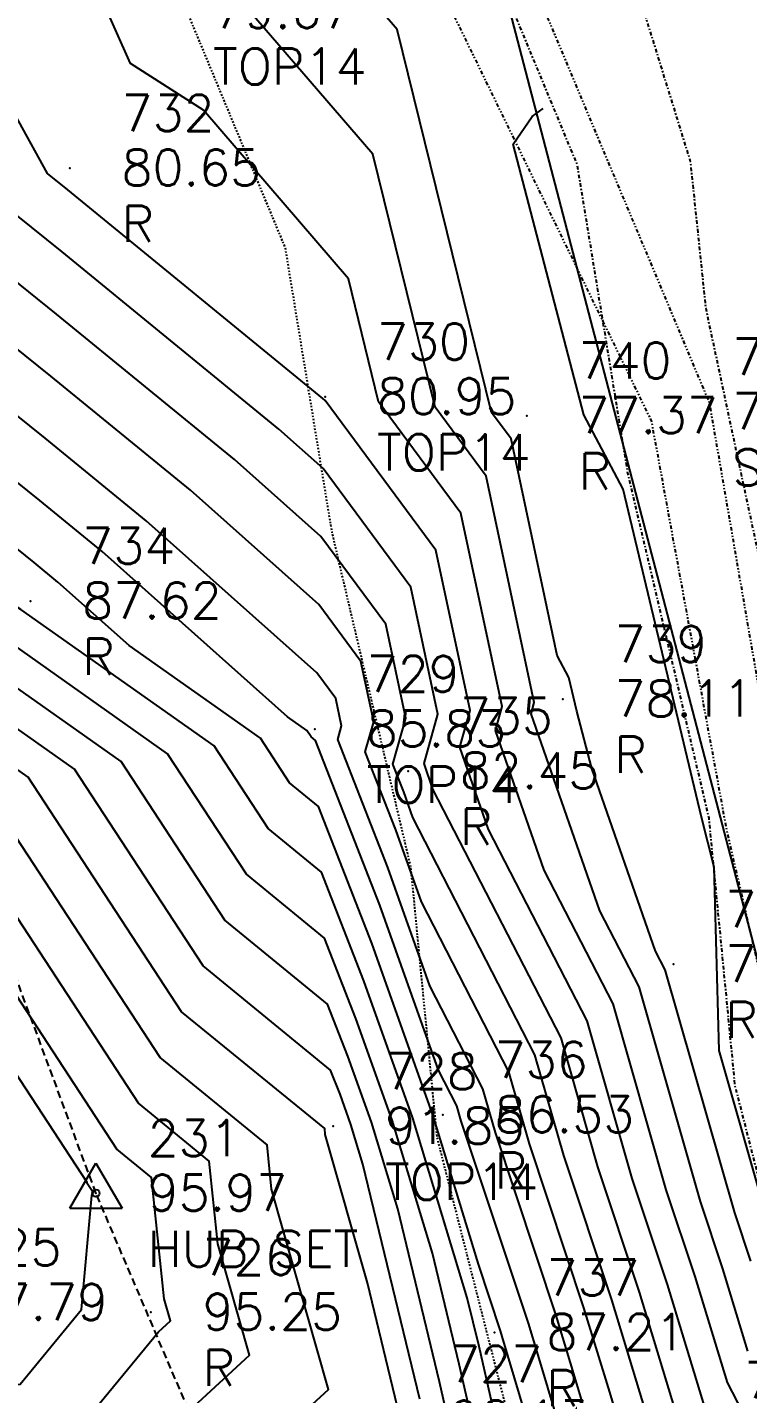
# Model space of a CAD drawing. Header units: feet. Extents: x 1023941 to 1026768, y 90264 to 94497.
# Drawn here: x 1025970.9 to 1026018.6, y 92960.6 to 93051.3 of the extents above; entities that cross this region are included whole.
import ezdxf

# ---------------------------------------------------------------- set-up
doc = ezdxf.new("R2010")
doc.units = ezdxf.units.FT
doc.header["$MEASUREMENT"] = 0
for name, pattern in [('BORDER4', [0.4375, 0.125, -0.0625, 0.125, -0.0625, 0, -0.0625]), ('DASHDOT2', [0.5, 0.25, -0.11875, 0.0125, -0.11875]), ('DASHED', [0.75, 0.5, -0.25]), ('DIVIDE2', [0.625, 0.25, -0.1175, 0.01125, -0.1175, 0.01125, -0.1175])]:
    doc.linetypes.add(name, pattern=pattern)
for name, color, linetype in [('DESC', 2, 'Continuous'), ('E1WFL-DIG', 4, 'DASHDOT2'), ('E2BDL', 5, 'Continuous'), ('E6SLL', 10, 'DIVIDE2'), ('E6TOS', 9, 'Continuous'), ('E6TOS-R', 9, 'Continuous'), ('E6WBL', 2, 'BORDER4'), ('ELEV', 9, 'Continuous'), ('F1-E1COL', 11, 'Continuous'), ('F1-E6COL', 9, 'Continuous'), ('PNTS', 2, 'Continuous'), ('W6TOS', 10, 'Continuous'), ('W6TVL', 10, 'DASHED'), ('W7TVS', 10, 'Continuous')]:
    doc.layers.add(name, color=color, linetype=linetype)
doc.styles.add('S6', font='SIMPLEX', dxfattribs={"height": 0.083333})

# ---------------------------------------------------------------- blocks, each defined once
blk = doc.blocks.new('*U317')
at = {"layer": 'F1-E6COL', "elevation": 92, "flags": 128}
blk.add_lwpolyline([(1025995.565, 92959.032), (1025993.415, 92967.933), (1025990.614, 92977.789), (1025990.575, 92978.167), (1025981.085, 92985.931), (1025970.904, 93001.505), (1025963.662, 93006.622), (1025951.283, 93014.694), (1025951.104, 93014.804), (1025936.755, 93028.174), (1025936.599, 93028.363), (1025925.419, 93047.529), (1025923.541, 93049.729), (1025921.392, 93055.108)], dxfattribs=at)
blk = doc.blocks.new('*U316')
at = {"layer": 'F1-E6COL', "elevation": 93, "flags": 128}
blk.add_lwpolyline([(1025983.648, 92954.252), (1025990.829, 92960.863), (1025987.052, 92974.153), (1025986.749, 92977.086), (1025979.652, 92982.892), (1025967.821, 93000.989), (1025961.972, 93005.123), (1025951.972, 93011.642), (1025948.561, 93013.751), (1025936.327, 93025.15), (1025933.884, 93028.12), (1025924.776, 93043.733), (1025920.877, 93048.301), (1025916.415, 93059.47)], dxfattribs=at)
blk = doc.blocks.new('*U315')
at = {"layer": 'F1-E6COL', "elevation": 94, "flags": 128}
blk.add_lwpolyline([(1025981.599, 92959.467), (1025985.587, 92963.138), (1025983.49, 92970.518), (1025982.922, 92976.005), (1025978.219, 92979.853), (1025964.739, 93000.473), (1025960.281, 93003.623), (1025952.661, 93008.591), (1025946.018, 93012.699), (1025935.9, 93022.126), (1025931.168, 93027.877), (1025924.133, 93039.938), (1025918.212, 93046.874), (1025911.438, 93063.832)], dxfattribs=at)
blk = doc.blocks.new('*U311')
at = {"layer": 'F1-E1COL', "elevation": 90, "flags": 128}
blk.add_lwpolyline([(1026001.251, 92947.903), (1025998.191, 92961.37), (1025995.417, 92972.856), (1025993.675, 92978.589), (1025992.119, 92982.969), (1025990.768, 92986.431), (1025983.951, 92992.01), (1025977.069, 93002.536), (1025967.043, 93009.622), (1025960.159, 93014.11), (1025952.54, 93021.097), (1025950.674, 93022.835)], dxfattribs=at)
blk = doc.blocks.new('*U310')
at = {"layer": 'F1-E6COL', "elevation": 91, "flags": 128}
blk.add_lwpolyline([(1025996.878, 92960.201), (1025993.108, 92975.81), (1025992.307, 92978.447), (1025991.591, 92980.462), (1025990.97, 92982.055), (1025982.518, 92988.971), (1025973.986, 93002.02), (1025965.352, 93008.122), (1025955.575, 93014.497), (1025951.874, 93017.891), (1025939.3, 93029.603), (1025937.967, 93031.526), (1025926.22, 93051.106), (1025926.169, 93051.265), (1025926.048, 93051.506)], dxfattribs=at)
blk = doc.blocks.new('*U233')
at = {"layer": 'F1-E1COL', "elevation": 95, "flags": 128}
blk.add_lwpolyline([(1025944.161, 92967.823), (1025946.416, 92964.007), (1025950.033, 92960.752), (1025951.332, 92957.06), (1025958.565, 92958.056), (1025967.488, 92957.914), (1025974.206, 92958.168), (1025979.551, 92964.682), (1025980.345, 92965.413), (1025979.927, 92966.882), (1025979.096, 92974.924), (1025976.786, 92976.814), (1025961.656, 92999.957), (1025958.591, 93002.123), (1025953.35, 93005.54), (1025943.475, 93011.646), (1025935.472, 93019.102), (1025928.453, 93027.635), (1025923.49, 93036.142), (1025916.481, 93044.353), (1025919.174, 93024.908), (1025925.037, 93013.162), (1025929.449, 93003.203), (1025932.503, 92990.781), (1025936.313, 92981.77), (1025939.828, 92976.505)], close=True, dxfattribs=at)
blk = doc.blocks.new('*U229')
at = {"layer": 'F1-E6COL', "elevation": 96, "flags": 128}
blk.add_lwpolyline([(1025945.763, 92967.681), (1025947.405, 92964.902), (1025950.039, 92962.532), (1025950.984, 92959.844), (1025960.344, 92961.133), (1025966.064, 92961.042), (1025970.371, 92961.205), (1025974.445, 92966.17), (1025975.132, 92973.72), (1025975.208, 92973.93), (1025974.737, 92974.666), (1025974.822, 92974.587), (1025958.574, 92999.441), (1025956.9, 93000.623), (1025954.039, 93002.488), (1025940.932, 93010.593), (1025935.045, 93016.078), (1025925.737, 93027.392), (1025922.847, 93032.347), (1025918.765, 93037.129), (1025920.333, 93025.804), (1025927.368, 93011.708), (1025930.614, 93004.382), (1025934.049, 92990.408), (1025937.299, 92982.724), (1025941.089, 92977.045)], close=True, dxfattribs=at)
blk = doc.blocks.new('*U195')
at = {"layer": 'F1-E6COL', "elevation": 87, "flags": 128}
blk.add_lwpolyline([(1026006.381, 92950.885), (1026002.357, 92964.364), (1026002.243, 92964.738), (1026000.771, 92969.17), (1025997.78, 92979.014), (1025993.703, 92990.489), (1025990.165, 92999.56), (1025988.25, 93001.127), (1025986.316, 93004.084), (1025977.599, 93010.245), (1025972.884, 93014.451), (1025971.296, 93015.75), (1025967.727, 93018.621), (1025954.539, 93030.715), (1025950.098, 93034.851), (1025943.045, 93045.029), (1025937.675, 93053.98)], dxfattribs=at)
blk = doc.blocks.new('*U194')
at = {"layer": 'F1-E6COL', "elevation": 88, "flags": 128}
blk.add_lwpolyline([(1026001.68, 92959.909), (1026000.817, 92963.708), (1026000.034, 92966.949), (1025996.412, 92978.872), (1025993.175, 92987.983), (1025990.366, 92995.184), (1025986.817, 92998.088), (1025983.234, 93003.568), (1025970.424, 93012.622), (1025969.327, 93013.336), (1025953.872, 93027.509), (1025947.398, 93033.539), (1025941.775, 93041.653), (1025934.811, 93053.262)], dxfattribs=at)
blk = doc.blocks.new('*U193')
at = {"layer": 'F1-E6COL', "elevation": 89, "flags": 128}
blk.add_lwpolyline([(1026001.466, 92953.906), (1025999.504, 92962.539), (1025997.726, 92969.903), (1025995.044, 92978.73), (1025992.647, 92985.476), (1025990.567, 92990.807), (1025985.384, 92995.049), (1025980.151, 93003.052), (1025968.733, 93011.122), (1025964.743, 93013.723), (1025953.206, 93024.303), (1025944.699, 93032.227), (1025940.506, 93038.278), (1025931.947, 93052.543)], dxfattribs=at)
blk = doc.blocks.new('*U184')
at = {"layer": 'F1-E6COL', "elevation": 82, "flags": 128}
blk.add_lwpolyline([(1026019.555, 92944.769), (1026018.11, 92946.563), (1026017.014, 92948.816), (1026015.003, 92955.644), (1026014.47, 92957.402), (1026014.231, 92958.202), (1026011.461, 92967.317), (1026008.701, 92975.625), (1026006.252, 92984.197), (1025997.754, 93000.708), (1025997.163, 93002.397), (1025998.085, 93005.676), (1025996.29, 93014.105), (1025990.466, 93021.987), (1025987.529, 93024.607), (1025973.165, 93036.359), (1025967.942, 93040.56), (1025960.836, 93053.465)], dxfattribs=at)
blk = doc.blocks.new('*U138')
at = {"layer": 'F1-E6COL', "elevation": 77, "flags": 128}
blk.add_lwpolyline([(1026034.742, 92908.172), (1026033.193, 92917.757), (1026032.983, 92918.471), (1026031.236, 92924.502), (1026031.128, 92925.379), (1026030.579, 92933.506), (1026029.747, 92937.813), (1026028.791, 92949.183), (1026028.475, 92949.575), (1026024.162, 92958.447), (1026023.87, 92960.23), (1026024.269, 92962.092), (1026021.39, 92967.552), (1026020.678, 92969.897), (1026020.041, 92971.814), (1026016.744, 92983.354), (1026016.414, 92995.53), (1026015.559, 92998.844), (1026010.382, 93020.617), (1026007.767, 93025.551), (1026003.081, 93043.506), (1026004.34, 93045.341), (1026005.068, 93045.871)], dxfattribs=at)
blk = doc.blocks.new('*U132')
at = {"layer": 'F1-E6COL', "elevation": 78, "flags": 128}
blk.add_lwpolyline([(1026018.834, 92969.381), (1026017.773, 92972.576), (1026013.163, 92988.712), (1026012.528, 92989.946), (1026008.287, 93002.076), (1026007.307, 93005.874), (1026006.775, 93008.109), (1026005.995, 93009.582), (1026002.937, 93023.945), (1026001.635, 93025.708), (1025995.389, 93051.128), (1025991.569, 93055.575), (1025990.836, 93057.877), (1025990.189, 93058.651), (1025986.591, 93066.185), (1025981.917, 93076.488), (1025981.416, 93078.195), (1025980.266, 93091.139), (1025977.809, 93096.56)], dxfattribs=at)
blk = doc.blocks.new('*U123')
at = {"layer": 'F1-E6COL', "elevation": 79, "flags": 128}
blk.add_lwpolyline([(1026018.654, 92963.394), (1026016.991, 92968.865), (1026015.505, 92973.338), (1026011.435, 92987.583), (1026008.834, 92992.636), (1026004.266, 93005.702), (1026004.476, 93006.45), (1026001.276, 93021.485), (1025997.895, 93026.06), (1025993.768, 93042.854), (1025984.491, 93053.654), (1025984.197, 93054.579), (1025976.534, 93063.742), (1025973.683, 93069.712), (1025970.685, 93087.616), (1025970.125, 93093.918), (1025967.557, 93099.583), (1025967.593, 93128.397)], dxfattribs=at)
blk = doc.blocks.new('*U116')
at = {"layer": 'F1-E1COL', "elevation": 80, "flags": 128}
blk.add_lwpolyline([(1026029.966, 92909.207), (1026026.844, 92919.779), (1026025.969, 92922.8), (1026025.286, 92928.314), (1026024.3, 92932.75), (1026023.954, 92938.149), (1026023.249, 92946.534), (1026022.256, 92947.768), (1026019.648, 92953.132), (1026018.108, 92958.361), (1026018.32, 92959.352), (1026017.285, 92961.315), (1026015.148, 92968.349), (1026013.237, 92974.1), (1026009.707, 92986.454), (1026005.141, 92995.327), (1026001.898, 93004.601), (1026002.346, 93006.192), (1025999.614, 93019.025), (1025994.155, 93026.413), (1025992.148, 93034.579), (1025982.542, 93045.762), (1025977.701, 93048.858), (1025975.607, 93053.563)], dxfattribs=at)
blk = doc.blocks.new('*U107')
at = {"layer": 'F1-E6COL', "elevation": 81, "flags": 128}
blk.add_lwpolyline([(1026020.183, 92947.165), (1026018.331, 92950.974), (1026016.251, 92958.036), (1026016.337, 92958.438), (1026015.917, 92959.236), (1026013.304, 92967.833), (1026010.969, 92974.863), (1026007.98, 92985.325), (1026001.447, 92998.017), (1025999.531, 93003.499), (1026000.215, 93005.934), (1025997.952, 93016.565), (1025990.606, 93026.506), (1025990.458, 93026.638), (1025973.538, 93040.481), (1025972.185, 93041.57), (1025962.556, 93059.058)], dxfattribs=at)
blk = doc.blocks.new('*U100')
at = {"layer": 'F1-E6COL', "elevation": 83, "flags": 128}
blk.add_lwpolyline([(1026020.699, 92921.117), (1026018.597, 92930.569), (1026017.859, 92942.078), (1026017.707, 92943.886), (1026016.036, 92945.96), (1026015.697, 92946.658), (1026015.074, 92948.773), (1026012.852, 92956.098), (1026011.856, 92959.434), (1026009.617, 92966.801), (1026006.433, 92976.387), (1026004.524, 92983.068), (1025996.422, 92998.81), (1025995.815, 93000.517), (1025995.095, 93002.363), (1025995.954, 93005.418), (1025994.629, 93011.645), (1025990.326, 93017.468), (1025984.6, 93022.576), (1025972.791, 93032.237), (1025963.699, 93039.55), (1025959.116, 93047.873), (1025950.928, 93057.093)], dxfattribs=at)
blk = doc.blocks.new('*U99')
at = {"layer": 'F1-E6COL', "elevation": 84, "flags": 128}
blk.add_lwpolyline([(1026018.981, 92915.851), (1026018.342, 92922.442), (1026016.696, 92929.843), (1026015.89, 92942.409), (1026015.772, 92943.256), (1026013.971, 92945.774), (1026011.234, 92954.795), (1026009.481, 92960.667), (1026007.774, 92966.285), (1026004.165, 92977.149), (1026002.796, 92981.939), (1025996.987, 92993.226), (1025995.287, 92998.01), (1025993.269, 93003.185), (1025993.824, 93005.16), (1025992.967, 93009.186), (1025990.186, 93012.949), (1025981.671, 93020.545), (1025972.417, 93028.115), (1025959.456, 93038.541), (1025957.397, 93042.28), (1025950.019, 93050.588), (1025946.853, 93055.156)], dxfattribs=at)
blk = doc.blocks.new('*U98')
at = {"layer": 'F1-E1COL', "elevation": 85, "flags": 128}
blk.add_lwpolyline([(1026017.26, 92910.554), (1026015.976, 92923.806), (1026014.795, 92929.116), (1026014.217, 92938.132), (1026013.422, 92943.814), (1026011.912, 92945.926), (1026009.617, 92953.492), (1026007.107, 92961.899), (1026005.93, 92965.77), (1026001.896, 92977.911), (1026001.068, 92980.81), (1025997.552, 92987.642), (1025994.759, 92995.503), (1025991.442, 93004.008), (1025991.693, 93004.903), (1025991.305, 93006.726), (1025990.045, 93008.43), (1025978.742, 93018.514), (1025972.044, 93023.994), (1025956.983, 93036.108), (1025955.871, 93037.127), (1025955.497, 93037.476), (1025945.584, 93051.781)], dxfattribs=at)
blk = doc.blocks.new('*U97')
at = {"layer": 'F1-E6COL', "elevation": 86, "flags": 128}
blk.add_lwpolyline([(1026007.999, 92952.188), (1026004.732, 92963.131), (1026004.087, 92965.254), (1025999.628, 92978.673), (1025999.34, 92979.682), (1025998.117, 92982.058), (1025994.231, 92992.996), (1025989.964, 93003.936), (1025989.683, 93004.166), (1025989.399, 93004.6), (1025988.119, 93005.505), (1025975.813, 93016.483), (1025971.67, 93019.872), (1025962.355, 93027.364), (1025955.205, 93033.921), (1025952.797, 93036.164), (1025944.314, 93048.405), (1025940.538, 93054.699)], dxfattribs=at)
blk = doc.blocks.new('POINT')
blk.add_point((0, 0))
at = {"layer": 'DESC', "style": 'S6'}
blk.add_attdef('DESC', (0.1191, -0.1698), '', height=0.0833, dxfattribs=at)
at = {"layer": 'ELEV', "style": 'S6'}
blk.add_attdef('ELEV', (0.1191, -0.0403), '', height=0.0833, dxfattribs=at)
at = {"layer": 'PNTS', "style": 'S6'}
blk.add_attdef('POINT', (0.1191, 0.0855), '', height=0.0833, dxfattribs=at)
blk = doc.blocks.new('HUB')
for p, q in [((-0.0433, -0.025), (0, 0.05)), ((0, 0.05), (0.0433, -0.025)), ((-0.0433, -0.025), (0.0433, -0.025))]:
    blk.add_line(p, q)
blk.add_circle((0, 0), 0.00604)

msp = doc.modelspace()

# ---------------------------------------------------------------- linework, layer by layer
at = {"layer": 'E1WFL-DIG', "flags": 128}
msp.add_lwpolyline([(1025776.37681, 93486.10305), (1025782.05209, 93471.81425), (1025787.47369, 93455.11601), (1025792.45947, 93440.08064), (1025796.02642, 93428.61746), (1025798.77528, 93415.14754), (1025800.82823, 93404.25516), (1025803.9862, 93391.87175), (1025809.81772, 93376.10791), (1025815.27038, 93360.66154), (1025819.45452, 93348.88606), (1025822.68211, 93340.4873), (1025848.48685, 93315.13617), (1025850.66221, 93300.60777), (1025852.45413, 93279.71695), (1025855.28749, 93249.14672), (1025843.04556, 93216.73377), (1025861.649, 93193.18384), (1025894.87357, 93192.12454), (1025925.17476, 93187.81402), (1025935.11938, 93186.83972), (1025967.03801, 93167.34125), (1025973.53043, 93139.76617), (1025971.90291, 93107.59344), (1025992.55351, 93077.68885), (1026007.31335, 93042.15089), (1026010.66649, 93021.68179), (1026016.04717, 92998.79949), (1026017.77434, 92981.04923), (1026022.86713, 92961.0882), (1026027.42458, 92940.86808), (1026031.98095, 92919.08931), (1026034.85157, 92910.40648), (1026040.75127, 92896.512), (1026045.29291, 92885.79991), (1026046.31291, 92877.39001), (1026048.73329, 92862.47937), (1026054.27304, 92843.9589), (1026061.65877, 92818.3743), (1026065.90583, 92800.78631), (1026070.21672, 92778.7218), (1026076.75444, 92752.17029), (1026080.75959, 92739.52913), (1026087.10457, 92724.62592), (1026091.04353, 92713.01002), (1026091.83856, 92701.70888), (1026093.9497, 92691.10035), (1026097.71059, 92679.95474), (1026102.71598, 92662.62248), (1026104.53467, 92648.25534), (1026104.28915, 92639.79445), (1026105.92312, 92631.22176), (1026113.65843, 92605.5897), (1026119.74744, 92585.58535), (1026130.56696, 92571.75627), (1026153.10275, 92570.17096), (1026183.77566, 92567.35192), (1026209.13992, 92562.23343), (1026212.9952, 92570.88422), (1026184.46905, 92575.34737), (1026140.10565, 92581.09643), (1026132.89368, 92581.40681), (1026125.23605, 92599.95984), (1026119.83365, 92626.54335), (1026115.08129, 92647.18286), (1026112.06271, 92667.75824), (1026107.80115, 92696.74689), (1026098.52483, 92729.37404), (1026090.67177, 92756.34624), (1026084.57319, 92772.87118), (1026077.25312, 92796.65121), (1026072.38544, 92819.72614), (1026062.32495, 92846.90987), (1026058.49931, 92861.19603), (1026055.34956, 92885.60323), (1026050.85504, 92900.01085), (1026045.55947, 92916.92444), (1026039.43991, 92935.38688), (1026033.61379, 92959.05524), (1026030.169, 92975.91856), (1026022.00244, 93000.95831), (1026019.71498, 93014.59775), (1026015.86959, 93032.60272), (1026014.8505, 93042.3486), (1026009.17683, 93060.69296), (1026003.97179, 93079.54236), (1025997.26945, 93093.60485), (1025990.3448, 93108.67269), (1025985.56635, 93131.79081), (1025980.87797, 93156.17675), (1025975.85358, 93178.34113), (1025973.09445, 93187.02227), (1025934.93381, 93208.95315), (1025915.36883, 93261.19688), (1025907.83927, 93239.46736), (1025888.99153, 93231.84789), (1025895.25873, 93266.26615), (1025902.62375, 93275.61798), (1025873.02421, 93295.1259), (1025868.17165, 93307.69082), (1025852.25976, 93321.58091), (1025839.96172, 93337.5539), (1025830.65103, 93352.52425), (1025825.28577, 93365.34185), (1025817.13638, 93382.87754), (1025812.61692, 93393.43343), (1025807.09241, 93418.44137), (1025801.94499, 93436.79305), (1025800.75577, 93453.25828), (1025797.55375, 93478.38576), (1025789.95181, 93490.00653), (1025784.03613, 93500.19742)], dxfattribs=at)
at = {"layer": 'E2BDL'}
msp.add_line((1025950.95116, 93251.48477), (1026070.30023, 92793.58299), dxfattribs=at)
at = {"layer": 'E6SLL', "flags": 128}
for points in [[(1026211.58341, 92561.16864), (1026179.72713, 92568.55752), (1026147.51532, 92570.85709), (1026126.29407, 92574.95734), (1026121.09462, 92588.99263), (1026114.21956, 92615.8142), (1026110.18631, 92635.49592), (1026102.90857, 92664.26513), (1026097.31919, 92689.61668), (1026086.39126, 92712.96845), (1026081.92548, 92735.49391), (1026072.15082, 92780.03355), (1026063.79724, 92806.79592), (1026059.14378, 92833.19427), (1026056.50142, 92846.16841), (1026044.77088, 92870.01274), (1026045.91578, 92884.89827), (1026037.23775, 92909.36065), (1026036.03488, 92928.69792), (1026031.23987, 92950.47518), (1026023.63881, 92970.45647), (1026017.26477, 92997.90796), (1026012.25662, 93025.15061), (1025996.50952, 93057.49588), (1025990.82286, 93076.80803), (1025989.90225, 93095.15396), (1025982.28502, 93132.14625), (1025977.58736, 93158.32495), (1025970.58685, 93170.79824), (1025960.12056, 93178.04684), (1025935.619, 93191.16592), (1025911.42259, 93196.77116), (1025910.79097, 93224.67817), (1025910.9053, 93253.65234), (1025903.01527, 93263.69462), (1025880.35174, 93286.07228), (1025862.71246, 93306.13881), (1025840.22212, 93324.42259), (1025820.7059, 93344.30073), (1025813.94473, 93369.31311), (1025798.47784, 93413.83034), (1025795.34778, 93442.92284), (1025783.60754, 93467.02749), (1025772.62648, 93500.31225)], [(1026212.04251, 92572.22339), (1026180.08317, 92573.54482), (1026148.16994, 92575.82308), (1026130.00524, 92579.33276), (1026125.87351, 92590.48586), (1026119.09328, 92616.9375), (1026115.0616, 92636.61149), (1026107.78656, 92665.37007), (1026103.08331, 92691.38913), (1026094.07993, 92715.32418), (1026089.73134, 92737.25853), (1026076.96366, 92781.39537), (1026068.66566, 92807.97967), (1026064.05638, 92834.12736), (1026061.27227, 92847.79752), (1026049.86103, 92870.99283), (1026050.98231, 92885.57132), (1026042.18455, 92910.37121), (1026041.00119, 92929.39487), (1026036.04385, 92951.90935), (1026028.41333, 92971.96811), (1026020.90479, 92998.58501), (1026016.10528, 93026.34834), (1026002.14728, 93059.59106), (1025996.73297, 93077.97831), (1025993.85704, 93095.79405), (1025985.22759, 93132.73336), (1025980.45091, 93159.35239), (1025972.86411, 93172.8703), (1025962.16362, 93180.28111)]]:
    msp.add_lwpolyline(points, dxfattribs=at)
at = {"layer": 'E6WBL', "flags": 128}
msp.add_lwpolyline([(1025757.78928, 93478.72038), (1025763.22774, 93465.02783), (1025768.47053, 93448.88034), (1025773.41767, 93433.96148), (1025776.63115, 93423.63425), (1025779.14914, 93411.29564), (1025781.29174, 93399.92759), (1025784.86521, 93385.91487), (1025791.00813, 93369.30927), (1025796.41782, 93353.98461), (1025800.69418, 93341.94959), (1025804.01319, 93333.31295, 0.10725132), (1025808.66593, 93326.22032), (1025829.69807, 93305.5579), (1025830.78929, 93298.27002), (1025832.53316, 93277.93943), (1025834.94695, 93251.89608), (1025824.33555, 93223.80029, 0.26326917), (1025827.3516, 93204.33621), (1025845.95504, 93180.78628, 0.22108415), (1025861.01166, 93173.194), (1025893.14134, 93172.16961), (1025922.79018, 93167.95189), (1025928.60602, 93167.38209), (1025949.48445, 93154.62787), (1025953.41266, 93137.94367), (1025951.92846, 93108.60388, 0.16520344), (1025955.44554, 93096.22881), (1025974.89438, 93068.0645), (1025987.95198, 93036.62513), (1025991.04046, 93017.77157), (1025996.2711, 92995.52734), (1025998.01664, 92977.58843), (1026003.41841, 92956.41635), (1026007.88005, 92936.62128), (1026012.63655, 92913.88594), (1026013.59653, 92910.98226)], format="xyb", dxfattribs=at)
at = {"layer": 'W6TVL'}
for p, q in [((1025975.40339, 92973.88139), (1025939.77471, 93070.03354)), ((1026013.95451, 92883.62697), (1025975.40339, 92973.88139))]:
    msp.add_line(p, q, dxfattribs=at)

# ---------------------------------------------------------------- block references
at = {"layer": 'E6TOS', "xscale": 28.80000000004657, "yscale": 28.80000000000291, "zscale": 28.79999999999999}
for p, values in [((1025979.73932, 93052.36406), {'ELEV': '79.67', 'POINT': '731', 'DESC': 'TOP14'}), ((1025990.61389, 93026.7468), {'ELEV': '80.95', 'POINT': '730', 'DESC': 'TOP14'}), ((1026014.18095, 93025.74948), {'ELEV': '76.57', 'POINT': '743', 'DESC': 'SWL1 4.W'}), ((1025989.92921, 93004.68907), {'ELEV': '85.83', 'POINT': '729', 'DESC': 'TOP14'}), ((1025991.14104, 92978.32638), {'ELEV': '91.85', 'POINT': '728', 'DESC': 'TOP14'}), ((1025995.39596, 92958.88117), {'ELEV': '92.13', 'POINT': '727', 'DESC': 'TOP14'})]:
    msp.add_blockref('POINT', p, dxfattribs=at).add_auto_attribs(values)
at = {"layer": 'E6TOS-R', "xscale": 28.80000000004657, "yscale": 28.80000000000291, "zscale": 28.79999999999999}
for p, values in [((1025973.66885, 93041.92272), {'ELEV': '80.65', 'POINT': '732', 'DESC': 'R'}), ((1026003.97882, 93025.48655), {'ELEV': '77.37', 'POINT': '740', 'DESC': 'R'}), ((1025971.06426, 93013.18985), {'ELEV': '87.62', 'POINT': '734', 'DESC': 'R'}), ((1026006.36277, 93006.67796), {'ELEV': '78.11', 'POINT': '739', 'DESC': 'R'}), ((1025996.10823, 93001.90641), {'ELEV': '82.45', 'POINT': '735', 'DESC': 'R'}), ((1026013.72159, 92989.0763), {'ELEV': '77.68', 'POINT': '738', 'DESC': 'R'}), ((1025998.41888, 92979.07977), {'ELEV': '86.53', 'POINT': '736', 'DESC': 'R'}), ((1025963.52119, 92966.6268), {'ELEV': '97.79', 'POINT': '725', 'DESC': 'R'}), ((1025979.04165, 92965.97821), {'ELEV': '95.25', 'POINT': '726', 'DESC': 'R'}), ((1026001.84903, 92964.62732), {'ELEV': '87.21', 'POINT': '737', 'DESC': 'R'}), ((1026014.98024, 92957.81316), {'ELEV': '81.68', 'POINT': '708', 'DESC': 'R'})]:
    msp.add_blockref('POINT', p, dxfattribs=at).add_auto_attribs(values)
at = {"layer": 'F1-E1COL'}
for name in ['*U311', '*U98', '*U116', '*U233']:
    msp.add_blockref(name, (0, 0), dxfattribs=at)
at = {"layer": 'F1-E6COL'}
for name in ['*U97', '*U195', '*U194', '*U193', '*U310', '*U99', '*U100', '*U184', '*U107', '*U123', '*U132', '*U317', '*U316', '*U315', '*U138', '*U229']:
    msp.add_blockref(name, (0, 0), dxfattribs=at)
at = {"layer": 'W6TOS', "xscale": 28.80000000004657, "yscale": 28.80000000000291, "zscale": 28.79999999999999}
msp.add_blockref('POINT', (1025975.40339, 92973.88139), dxfattribs=at).add_auto_attribs({'ELEV': '95.97', 'POINT': '231', 'DESC': 'HUB SET'})
at = {"layer": 'W7TVS', "xscale": 40, "yscale": 40, "zscale": 40}
msp.add_blockref('HUB', (1025975.40339, 92973.88139), dxfattribs=at)

doc.saveas('drawing.dxf')
